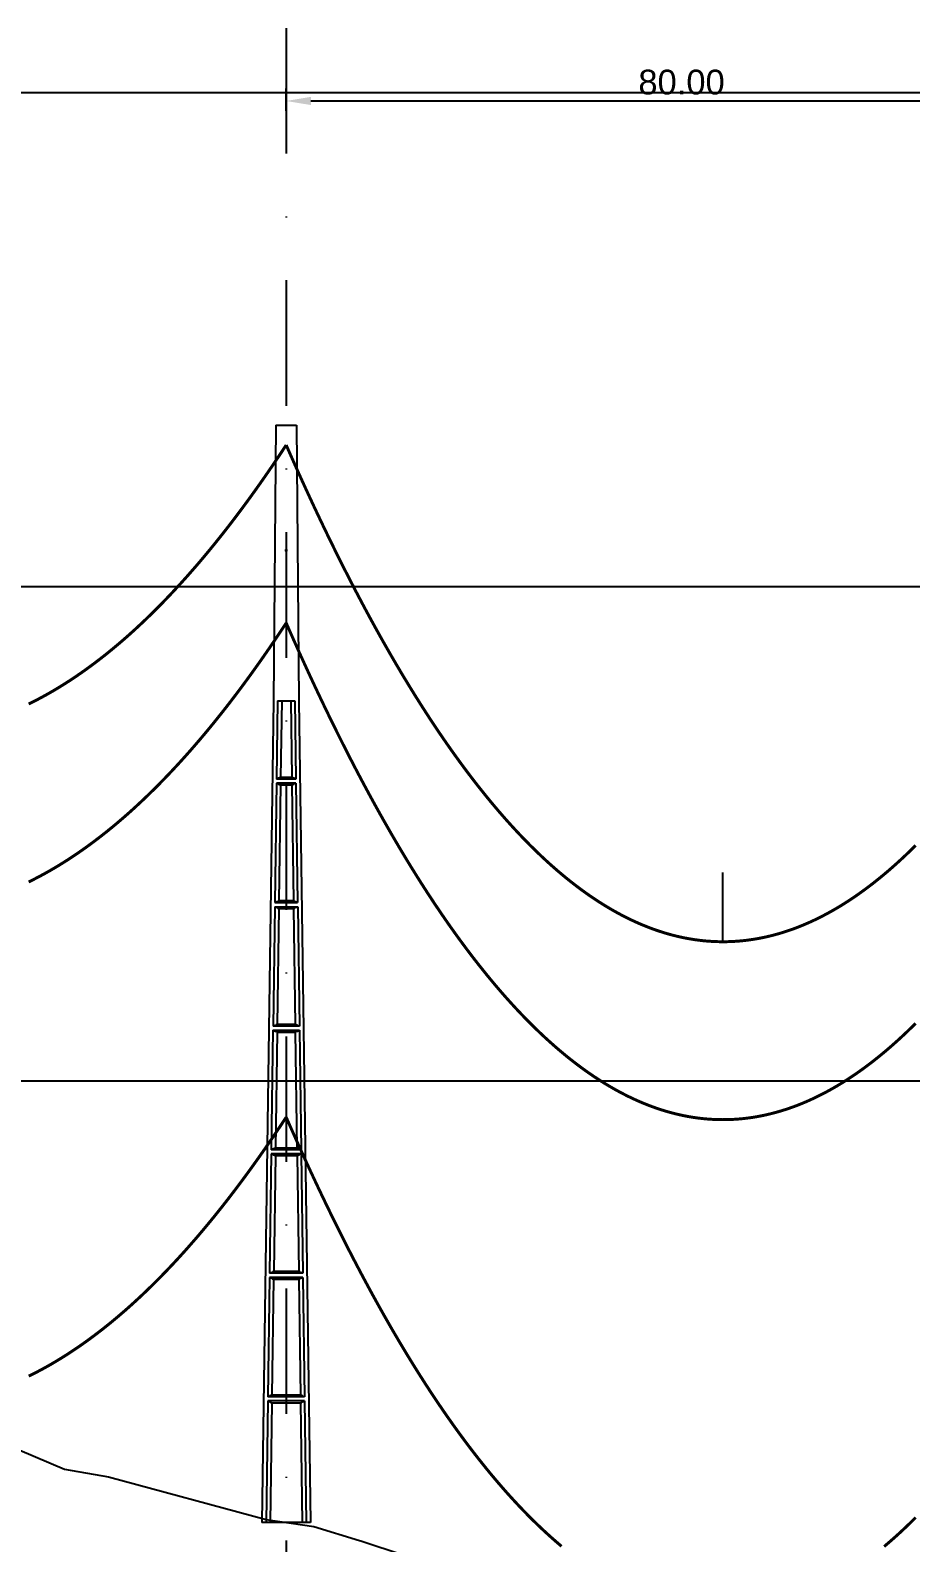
# Model space of a CAD drawing. Header units: metres. Extents: x -121 to 9872, y 3505 to 10721.
# Drawn here: x 2422 to 2511.1, y 6780.2 to 6933.3 of the extents above; entities that cross this region are included whole.
import ezdxf

# ---------------------------------------------------------------- set-up
doc = ezdxf.new("R2010")
doc.units = ezdxf.units.M
doc.header["$PDMODE"] = 2
doc.linetypes.add('DASHDOT', pattern=[25.4, 12.7, -6.35, 0, -6.35])
doc.linetypes.add('DASHED', pattern=[0.75, 0.5, -0.25])
for name, color, linetype in [('C-ROAD-PROF', 2, 'DASHED'), ('CON-EOL- CA ORCHID', 240, 'Continuous'), ('CON-EOL- FO', 101, 'Continuous'), ('CON-EOL- PROJEÇÃO', 22, 'Continuous'), ('cotas', 7, 'Continuous'), ('GRID', 253, 'Continuous'), ('POSTE DT', 7, 'Continuous')]:
    doc.layers.add(name, color=color, linetype=linetype)
doc.styles.get("Standard").update_dxf_attribs({"font": 'arial.ttf'})
doc.dimstyles.new('ISO-25', dxfattribs={"dimtxt": 2.5, "dimasz": 2.5, "dimexe": 1.25, "dimexo": 0.625, "dimtad": 1, "dimzin": 1, "dimtxsty": 'Standard', "dimcen": 2.5, "dimaunit": 1, "dimadec": 3, "dimazin": 3, "dimtfac": 1, "dimtmove": 0, "dimatfit": 3, "dimfxlon": 1, "dimarcsym": 0})

# ---------------------------------------------------------------- blocks, each defined once
blk = doc.blocks.new('*U11')
at = {"layer": 'POSTE DT', "extrusion": (0, 1, 0)}
for p, q in [((-3.31, 349.86), (-4.05, 262)), ((-3.31, 349.86), (3.31, 349.86)), ((3.31, 349.86), (4.06, 262)), ((-4.05, 262), (-7.72, 0)), ((-4.05, 262), (-4.05, 262)), ((-2.73, 262), (-3.08, 237.05)), ((-2.73, 262), (2.75, 262)), ((-1.42, 262), (-1.77, 237.57)), ((1.43, 262), (1.77, 237.57)), ((2.75, 262), (3.1, 237.05)), ((4.06, 262), (7.72, 0)), ((3.1, 237.05), (-3.08, 237.05)), ((-3.1, 235.74), (-3.63, 197.65)), ((3.11, 235.73), (-3.1, 235.74)), ((-1.8, 235.21), (-2.32, 198.19)), ((1.8, 235.21), (2.32, 198.19)), ((3.11, 235.73), (3.65, 197.65)), ((-3.65, 196.34), (-4.19, 158.25)), ((-2.35, 195.8), (-2.87, 158.8)), ((2.35, 195.8), (2.87, 158.8)), ((3.66, 196.34), (4.2, 158.25)), ((-4.21, 156.94), (-4.74, 118.85)), ((-2.9, 156.39), (-3.42, 119.41)), ((2.91, 156.39), (3.42, 119.41)), ((4.21, 156.94), (4.75, 118.85)), ((-4.76, 117.54), (-5.29, 79.45)), ((4.77, 117.54), (-4.76, 117.54)), ((4.75, 118.85), (-4.74, 118.85)), ((-3.46, 116.98), (-3.97, 80.02)), ((3.46, 116.98), (3.98, 80.02)), ((4.77, 117.54), (5.3, 79.45)), ((-5.31, 78.14), (-5.85, 40.06)), ((5.32, 78.14), (-5.31, 78.14)), ((5.3, 79.45), (-5.29, 79.45)), ((-4.01, 77.57), (-4.53, 40.63)), ((4.01, 77.57), (4.53, 40.63)), ((5.32, 78.14), (5.85, 40.06)), ((-5.86, 38.74), (-6.41, 0)), ((5.87, 38.74), (-5.86, 38.74)), ((5.85, 40.06), (-5.85, 40.06)), ((5.87, 38.74), (6.41, 0)), ((-4.56, 38.17), (-5.1, 0)), ((4.56, 38.17), (5.1, 0)), ((-6.41, 0), (-7.72, 0)), ((-5.1, 0), (-6.41, 0)), ((5.1, 0), (-5.1, 0)), ((6.41, 0), (5.1, 0)), ((7.72, 0), (6.41, 0))]:
    blk.add_line(p, q, dxfattribs=at)
at = {"layer": 'POSTE DT', "ltscale": 3}
for points in [[(-3.65, 196.34), (3.66, 196.34)], [(-3.63, 197.65), (3.65, 197.65)], [(-4.21, 156.94), (4.21, 156.94)], [(4.2, 158.25), (-4.19, 158.25)]]:
    blk.add_lwpolyline(points, dxfattribs=at)
at = {"layer": 'POSTE DT'}
for points, knots in [([(0.25, 309.94), (0.25, 309.93), (0.25, 309.93), (0.25, 309.92), (0.25, 309.91), (0.25, 309.9), (0.25, 309.89), (0.24, 309.85), (0.22, 309.82), (0.19, 309.77), (0.16, 309.74), (0.11, 309.71), (0.08, 309.7), (0.01, 309.68), (-0.02, 309.68), (-0.08, 309.7), (-0.11, 309.71), (-0.16, 309.74), (-0.18, 309.76), (-0.21, 309.8), (-0.22, 309.82), (-0.24, 309.85), (-0.24, 309.87), (-0.25, 309.89), (-0.25, 309.9), (-0.25, 309.92), (-0.25, 309.92), (-0.25, 309.93), (-0.25, 309.94), (-0.25, 309.95), (-0.25, 309.95), (-0.25, 309.96), (-0.25, 309.97), (-0.24, 310), (-0.23, 310.02), (-0.21, 310.07), (-0.2, 310.09), (-0.15, 310.14), (-0.13, 310.15), (-0.07, 310.18), (-0.03, 310.19), (0.03, 310.19), (0.06, 310.18), (0.12, 310.16), (0.14, 310.14), (0.18, 310.11), (0.2, 310.09), (0.21, 310.06), (0.22, 310.05), (0.23, 310.04), (0.24, 310.01), (0.24, 309.99), (0.25, 309.97), (0.25, 309.96), (0.25, 309.95), (0.25, 309.94), (0.25, 309.94), (0.25, 309.94), (0.25, 309.94)], [-54.728303, -54.728303, -54.728303, -54.728303, -54.309038, -54.309038, -53.647169, -53.647169, -52.532885, -52.532885, -48.86224, -48.86224, -45.282765, -45.282765, -41.52867, -41.52867, -37.867486, -37.867486, -34.454589, -34.454589, -31.301423, -31.301423, -28.48103, -28.48103, -26.961755, -26.961755, -25.7544, -25.7544, -25.136228, -25.136228, -24.64409, -24.64409, -24.094201, -24.094201, -23.191199, -23.191199, -20.494482, -20.494482, -17.342863, -17.342863, -13.645538, -13.645538, -9.835989, -9.835989, -6.296781, -6.296781, -3.005029, -3.005029, 0, 0, 0, 1.527594, 1.527594, 3.697216, 3.697216, 4.489727, 4.489727, 5.01438, 5.01438, 5.095313, 5.095313, 5.095313, 5.095313]), ([(-1.77, 237.57), (-1.99, 237.49), (-2.21, 237.4), (-2.64, 237.22), (-2.86, 237.14), (-3.08, 237.05)], [0, 0, 0, 0, 56.660495, 56.660495, 113.412826, 113.412826, 113.412826, 113.412826]), ([(1.77, 237.57), (1.18, 237.57), (0.59, 237.57), (-0.59, 237.57), (-1.18, 237.57), (-1.77, 237.57)], [0, 0, 0, 0, 67.306894, 67.306894, 134.614447, 134.614447, 134.614447, 134.614447]), ([(3.1, 237.05), (2.87, 237.14), (2.65, 237.23), (2.21, 237.4), (1.99, 237.49), (1.77, 237.57)], [0, 0, 0, 0, 56.738948, 56.738948, 113.38731, 113.38731, 113.38731, 113.38731]), ([(-3.1, 235.74), (-2.88, 235.65), (-2.67, 235.56), (-2.23, 235.39), (-2.02, 235.3), (-1.8, 235.21)], [0.055576, 0.055576, 0.055576, 0.055576, 56.767409, 56.767409, 113.50757, 113.50757, 113.50757, 113.50757]), ([(-1.8, 235.21), (-1.2, 235.21), (-0.6, 235.21), (0.6, 235.21), (1.2, 235.21), (1.8, 235.21)], [0, 0, 0, 0, 68.567797, 68.567797, 137.136247, 137.136247, 137.136247, 137.136247]), ([(1.8, 235.21), (2.02, 235.3), (2.24, 235.38), (2.68, 235.56), (2.89, 235.65), (3.11, 235.73)], [0, 0, 0, 0, 56.845349, 56.845349, 113.599799, 113.599799, 113.599799, 113.599799]), ([(-2.32, 198.19), (-2.54, 198.1), (-2.76, 198.01), (-3.2, 197.83), (-3.41, 197.74), (-3.63, 197.65)], [0, 0, 0, 0, 63.412073, 63.412073, 126.777421, 126.777421, 126.777421, 126.777421]), ([(2.32, 198.19), (1.55, 198.19), (0.77, 198.19), (-0.77, 198.19), (-1.55, 198.19), (-2.32, 198.19)], [0, 0, 0, 0, 88.31008, 88.31008, 176.620652, 176.620652, 176.620652, 176.620652]), ([(3.65, 197.65), (3.43, 197.74), (3.2, 197.83), (2.76, 198.01), (2.54, 198.1), (2.32, 198.19)], [0, 0, 0, 0, 63.488119, 63.488119, 126.880939, 126.880939, 126.880939, 126.880939]), ([(-3.65, 196.34), (-3.43, 196.25), (-3.22, 196.16), (-2.78, 195.98), (-2.57, 195.89), (-2.35, 195.8)], [0.054307, 0.054307, 0.054307, 0.054307, 63.527131, 63.527131, 127.063246, 127.063246, 127.063246, 127.063246]), ([(-2.35, 195.8), (-1.57, 195.8), (-0.78, 195.8), (0.79, 195.8), (1.57, 195.8), (2.35, 195.8)], [0, 0, 0, 0, 89.585713, 89.585713, 179.17191, 179.17191, 179.17191, 179.17191]), ([(2.35, 195.8), (2.57, 195.89), (2.79, 195.98), (3.23, 196.16), (3.45, 196.25), (3.66, 196.34)], [0, 0, 0, 0, 63.60246, 63.60246, 127.109696, 127.109696, 127.109696, 127.109696]), ([(-4.21, 156.94), (-3.99, 156.85), (-3.77, 156.75), (-3.34, 156.57), (-3.12, 156.48), (-2.9, 156.39)], [0.053423, 0.053423, 0.053423, 0.053423, 70.429742, 70.429742, 140.90167, 140.90167, 140.90167, 140.90167]), ([(-2.87, 158.8), (-3.09, 158.71), (-3.31, 158.62), (-3.75, 158.43), (-3.97, 158.34), (-4.19, 158.25)], [0, 0, 0, 0, 70.301707, 70.301707, 140.590947, 140.590947, 140.590947, 140.590947]), ([(-2.9, 156.39), (-1.94, 156.39), (-0.97, 156.39), (0.97, 156.39), (1.94, 156.39), (2.91, 156.39)], [0, 0, 0, 0, 110.60219, 110.60219, 221.20473, 221.20473, 221.20473, 221.20473]), ([(2.87, 158.8), (1.92, 158.8), (0.96, 158.8), (-0.96, 158.8), (-1.91, 158.8), (-2.87, 158.8)], [0, 0, 0, 0, 109.314454, 109.314454, 218.629264, 218.629264, 218.629264, 218.629264]), ([(4.2, 158.25), (3.98, 158.34), (3.76, 158.44), (3.31, 158.62), (3.09, 158.71), (2.87, 158.8)], [0, 0, 0, 0, 70.379198, 70.379198, 140.659718, 140.659718, 140.659718, 140.659718]), ([(2.91, 156.39), (3.12, 156.48), (3.34, 156.57), (3.78, 156.75), (4, 156.85), (4.21, 156.94)], [0, 0, 0, 0, 70.506649, 70.506649, 140.914701, 140.914701, 140.914701, 140.914701]), ([(-4.76, 117.54), (-4.54, 117.45), (-4.32, 117.35), (-3.89, 117.17), (-3.67, 117.07), (-3.46, 116.98)], [0.052784, 0.052784, 0.052784, 0.052784, 77.438432, 77.438432, 154.950301, 154.950301, 154.950301, 154.950301]), ([(-3.42, 119.41), (-3.64, 119.32), (-3.86, 119.23), (-4.3, 119.04), (-4.52, 118.95), (-4.74, 118.85)], [0, 0, 0, 0, 77.299547, 77.299547, 154.618634, 154.618634, 154.618634, 154.618634]), ([(-3.46, 116.98), (-2.3, 116.98), (-1.15, 116.98), (1.15, 116.98), (2.31, 116.98), (3.46, 116.98)], [0, 0, 0, 0, 131.617604, 131.617604, 263.235447, 263.235447, 263.235447, 263.235447]), ([(3.42, 119.41), (2.28, 119.41), (1.14, 119.41), (-1.14, 119.41), (-2.28, 119.41), (-3.42, 119.41)], [0, 0, 0, 0, 130.319901, 130.319901, 260.640046, 260.640046, 260.640046, 260.640046]), ([(4.75, 118.85), (4.53, 118.95), (4.31, 119.04), (3.87, 119.23), (3.64, 119.32), (3.42, 119.41)], [0, 0, 0, 0, 77.381597, 77.381597, 154.66183, 154.66183, 154.66183, 154.66183]), ([(3.46, 116.98), (3.68, 117.07), (3.89, 117.17), (4.33, 117.35), (4.55, 117.45), (4.77, 117.54)], [0, 0, 0, 0, 77.520013, 77.520013, 154.938747, 154.938747, 154.938747, 154.938747]), ([(-5.31, 78.14), (-5.09, 78.05), (-4.88, 77.95), (-4.44, 77.76), (-4.23, 77.67), (-4.01, 77.57)], [0.052308, 0.052308, 0.052308, 0.052308, 84.527725, 84.527725, 169.158824, 169.158824, 169.158824, 169.158824]), ([(-3.97, 80.02), (-4.19, 79.93), (-4.41, 79.83), (-4.85, 79.64), (-5.07, 79.55), (-5.29, 79.45)], [0, 0, 0, 0, 84.379671, 84.379671, 168.809376, 168.809376, 168.809376, 168.809376]), ([(-4.01, 77.57), (-2.67, 77.57), (-1.34, 77.57), (1.34, 77.57), (2.67, 77.57), (4.01, 77.57)], [0, 0, 0, 0, 152.632212, 152.632212, 305.264569, 305.264569, 305.264569, 305.264569]), ([(3.98, 80.02), (2.65, 80.02), (1.33, 80.02), (-1.32, 80.02), (-2.65, 80.02), (-3.97, 80.02)], [0, 0, 0, 0, 151.326157, 151.326157, 302.652465, 302.652465, 302.652465, 302.652465]), ([(5.3, 79.45), (5.08, 79.55), (4.86, 79.64), (4.42, 79.83), (4.2, 79.93), (3.98, 80.02)], [0, 0, 0, 0, 84.46863, 84.46863, 168.833721, 168.833721, 168.833721, 168.833721]), ([(4.01, 77.57), (4.23, 77.67), (4.45, 77.76), (4.88, 77.95), (5.1, 78.05), (5.32, 78.14)], [0, 0, 0, 0, 84.616316, 84.616316, 169.129178, 169.129178, 169.129178, 169.129178]), ([(-5.86, 38.74), (-5.65, 38.65), (-5.43, 38.55), (-5, 38.36), (-4.78, 38.26), (-4.56, 38.17)], [0.026524, 0.026524, 0.026524, 0.026524, 91.679563, 91.679563, 183.466041, 183.466041, 183.466041, 183.466041]), ([(-4.53, 40.63), (-4.75, 40.53), (-4.97, 40.44), (-5.41, 40.25), (-5.63, 40.15), (-5.85, 40.06)], [0, 0, 0, 0, 91.523648, 91.523648, 183.126775, 183.126775, 183.126775, 183.126775]), ([(4.53, 40.63), (3.02, 40.63), (1.51, 40.63), (-1.51, 40.63), (-3.02, 40.63), (-4.53, 40.63)], [0, 0, 0, 0, 172.33304, 172.33304, 344.666151, 344.666151, 344.666151, 344.666151]), ([(5.85, 40.06), (5.63, 40.15), (5.41, 40.25), (4.97, 40.44), (4.75, 40.53), (4.53, 40.63)], [0, 0, 0, 0, 91.621326, 91.621326, 183.137324, 183.137324, 183.137324, 183.137324]), ([(4.56, 38.17), (4.78, 38.26), (5, 38.36), (5.43, 38.55), (5.65, 38.65), (5.87, 38.74)], [0, 0, 0, 0, 91.776928, 91.776928, 183.448614, 183.448614, 183.448614, 183.448614]), ([(-4.56, 38.17), (-3.04, 38.17), (-1.52, 38.17), (1.52, 38.17), (3.04, 38.17), (4.56, 38.17)], [0, 0, 0, 0, 173.646192, 173.646192, 347.292451, 347.292451, 347.292451, 347.292451])]:
    blk.add_open_spline(points, degree=3, knots=knots, dxfattribs=at)
blk = doc.blocks.new('*D344')
at = {"layer": 'cotas', "color": 0, "lineweight": -2, "transparency": 16777216}
for p, q in [((2359.17, 6951.41), (2359.17, 6953.66)), ((2447.93, 6951.41), (2447.93, 6953.66)), ((2361.67, 6952.41), (2445.43, 6952.41))]:
    blk.add_line(p, q, dxfattribs=at)
at = {"layer": 'cotas', "color": 0, "transparency": 16777216}
for points in [[(2361.67, 6952.83), (2361.67, 6951.99), (2359.17, 6952.41)], [(2445.43, 6952.83), (2445.43, 6951.99), (2447.93, 6952.41)]]:
    blk.add_solid(points, dxfattribs=at)
at = {"layer": 'Defpoints', "color": 0, "transparency": 16777216}
for p in [(2447.93, 6952.41), (2359.17, 6914.53), (2447.93, 6902.54)]:
    blk.add_point(p, dxfattribs=at)
at = {"layer": 'cotas', "color": 0, "transparency": 16777216, "insert": (2403.55, 6954.31), "char_height": 2.5, "attachment_point": 5}
blk.add_mtext('88.76', dxfattribs=at)
blk = doc.blocks.new('*D345')
at = {"layer": 'cotas', "color": 0, "lineweight": -2, "transparency": 16777216}
for p, q in [((2447.93, 6925.1), (2447.93, 6927.35)), ((2527.93, 6925.1), (2527.93, 6927.35)), ((2450.43, 6926.1), (2525.43, 6926.1))]:
    blk.add_line(p, q, dxfattribs=at)
at = {"layer": 'cotas', "color": 0, "transparency": 16777216}
for points in [[(2450.43, 6926.52), (2450.43, 6925.69), (2447.93, 6926.1)], [(2525.43, 6926.52), (2525.43, 6925.69), (2527.93, 6926.1)]]:
    blk.add_solid(points, dxfattribs=at)
at = {"layer": 'Defpoints', "color": 0, "transparency": 16777216}
for p in [(2527.93, 6926.1), (2447.93, 6902.54), (2527.93, 6875.99)]:
    blk.add_point(p, dxfattribs=at)
at = {"layer": 'cotas', "color": 0, "transparency": 16777216, "insert": (2487.93, 6928), "char_height": 2.5, "attachment_point": 5}
blk.add_mtext('80.00', dxfattribs=at)

msp = doc.modelspace()

# ---------------------------------------------------------------- linework, layer by layer
at = {"layer": 'C-ROAD-PROF', "color": 0, "linetype": 'Continuous', "lineweight": -3}
msp.add_lwpolyline([(2330.986, 6807.656), (2335.524, 6806.987), (2339.918, 6806.113), (2344.481, 6805.697), (2361.04, 6803.261), (2365.552, 6802.278), (2369.924, 6802.055), (2374.497, 6800.927), (2391.014, 6797.43), (2395.537, 6795.863), (2404.418, 6794.288), (2420.987, 6789.622), (2425.515, 6787.704), (2429.949, 6786.901), (2445.889, 6782.579), (2450.73, 6781.898), (2455.363, 6780.485), (2455.48, 6780.452), (2459.855, 6778.984)], dxfattribs=at)
at = {"layer": 'CON-EOL- CA ORCHID'}
msp.add_line((2492.121, 6841.046), (2492.121, 6848.046), dxfattribs=at)
at = {"layer": 'CON-EOL- CA ORCHID', "const_width": 0.3}
for points in [[(2421.877, 6865.097), (2422.318, 6865.316), (2422.76, 6865.543), (2423.201, 6865.778), (2423.643, 6866.02), (2424.085, 6866.27), (2424.526, 6866.528), (2424.968, 6866.794), (2425.409, 6867.067), (2425.851, 6867.348), (2426.293, 6867.637), (2426.734, 6867.934), (2427.176, 6868.238), (2427.617, 6868.55), (2428.059, 6868.87), (2428.5, 6869.198), (2428.942, 6869.533), (2429.384, 6869.876), (2429.825, 6870.227), (2430.267, 6870.585), (2430.708, 6870.952), (2431.15, 6871.326), (2431.592, 6871.707), (2432.033, 6872.097), (2432.475, 6872.494), (2432.916, 6872.899), (2433.358, 6873.312), (2433.8, 6873.732), (2434.241, 6874.161), (2434.683, 6874.597), (2435.124, 6875.041), (2435.566, 6875.492), (2436.007, 6875.952), (2436.449, 6876.419), (2436.891, 6876.893), (2437.332, 6877.376), (2437.774, 6877.866), (2438.215, 6878.365), (2438.657, 6878.871), (2439.099, 6879.384), (2439.54, 6879.906), (2439.982, 6880.435), (2440.423, 6880.972), (2440.865, 6881.517), (2441.307, 6882.069), (2441.748, 6882.63), (2442.19, 6883.198), (2442.631, 6883.774), (2443.073, 6884.358), (2443.514, 6884.949), (2443.956, 6885.548), (2444.398, 6886.156), (2444.839, 6886.77), (2445.281, 6887.393), (2445.722, 6888.024), (2446.164, 6888.662), (2446.606, 6889.308), (2447.047, 6889.962), (2447.489, 6890.624), (2447.93, 6891.293)], [(2447.93, 6891.293), (2448.328, 6890.388), (2448.726, 6889.492), (2449.124, 6888.604), (2449.522, 6887.724), (2449.92, 6886.852), (2450.318, 6885.989), (2450.716, 6885.134), (2451.114, 6884.287), (2451.512, 6883.449), (2451.91, 6882.619), (2452.308, 6881.797), (2452.706, 6880.984), (2453.104, 6880.179), (2453.502, 6879.382), (2453.9, 6878.593), (2454.298, 6877.813), (2454.696, 6877.041), (2455.095, 6876.277), (2455.493, 6875.521), (2455.891, 6874.774), (2456.289, 6874.035), (2456.687, 6873.304), (2457.085, 6872.582), (2457.483, 6871.867), (2457.881, 6871.161), (2458.279, 6870.464), (2458.677, 6869.774), (2459.075, 6869.093), (2459.473, 6868.42), (2459.871, 6867.755), (2460.269, 6867.098), (2460.667, 6866.45), (2461.065, 6865.81), (2461.463, 6865.178), (2461.861, 6864.554), (2462.259, 6863.938), (2462.657, 6863.331), (2463.055, 6862.732), (2463.453, 6862.141), (2463.851, 6861.558), (2464.249, 6860.984), (2464.647, 6860.418), (2465.045, 6859.86), (2465.443, 6859.31), (2465.841, 6858.768), (2466.239, 6858.234), (2466.637, 6857.709), (2467.035, 6857.192), (2467.433, 6856.683), (2467.831, 6856.182), (2468.229, 6855.69), (2468.627, 6855.205), (2469.025, 6854.729), (2469.423, 6854.261), (2469.821, 6853.801), (2470.219, 6853.349), (2470.617, 6852.906), (2471.015, 6852.471), (2471.413, 6852.043), (2471.811, 6851.624), (2472.209, 6851.213), (2472.607, 6850.811), (2473.005, 6850.416), (2473.403, 6850.03), (2473.801, 6849.651), (2474.199, 6849.281), (2474.597, 6848.919), (2474.995, 6848.566), (2475.393, 6848.22), (2475.791, 6847.882), (2476.189, 6847.553), (2476.587, 6847.232), (2476.985, 6846.919), (2477.383, 6846.614), (2477.781, 6846.317), (2478.179, 6846.028), (2478.577, 6845.748), (2478.975, 6845.476), (2479.373, 6845.211), (2479.771, 6844.955), (2480.169, 6844.707), (2480.567, 6844.467), (2480.965, 6844.236), (2481.363, 6844.012), (2481.761, 6843.797), (2482.159, 6843.589), (2482.557, 6843.39), (2482.955, 6843.199), (2483.353, 6843.016), (2483.751, 6842.841), (2484.149, 6842.675), (2484.547, 6842.516), (2484.945, 6842.366), (2485.343, 6842.223), (2485.741, 6842.089), (2486.139, 6841.963), (2486.537, 6841.845), (2486.935, 6841.735), (2487.333, 6841.634), (2487.731, 6841.54), (2488.129, 6841.455), (2488.527, 6841.377), (2488.925, 6841.308), (2489.323, 6841.247), (2489.721, 6841.194), (2490.119, 6841.149), (2490.517, 6841.112), (2490.915, 6841.084), (2491.313, 6841.063), (2491.711, 6841.051), (2492.109, 6841.046), (2492.507, 6841.05), (2492.905, 6841.062), (2493.303, 6841.082), (2493.701, 6841.11), (2494.099, 6841.147), (2494.497, 6841.191), (2494.896, 6841.244), (2495.294, 6841.304), (2495.692, 6841.373), (2496.09, 6841.45), (2496.488, 6841.535), (2496.886, 6841.628), (2497.284, 6841.729), (2497.682, 6841.839), (2498.08, 6841.956), (2498.478, 6842.082), (2498.876, 6842.215), (2499.274, 6842.357), (2499.672, 6842.507), (2500.07, 6842.665), (2500.468, 6842.832), (2500.866, 6843.006), (2501.264, 6843.188), (2501.662, 6843.379), (2502.06, 6843.578), (2502.458, 6843.785), (2502.856, 6844), (2503.254, 6844.223), (2503.652, 6844.454), (2504.05, 6844.693), (2504.448, 6844.941), (2504.846, 6845.197), (2505.244, 6845.46), (2505.642, 6845.732), (2506.04, 6846.012), (2506.438, 6846.3), (2506.836, 6846.597), (2507.234, 6846.901), (2507.632, 6847.214), (2508.03, 6847.535), (2508.428, 6847.863), (2508.826, 6848.201), (2509.224, 6848.546), (2509.622, 6848.899), (2510.02, 6849.261), (2510.418, 6849.63), (2510.816, 6850.008), (2511.214, 6850.394), (2511.612, 6850.788)]]:
    msp.add_lwpolyline(points, dxfattribs=at)
at = {"layer": 'CON-EOL- FO', "lineweight": 30, "const_width": 0.3}
for points in [[(2421.877, 6847.097), (2422.318, 6847.316), (2422.76, 6847.543), (2423.201, 6847.778), (2423.643, 6848.02), (2424.085, 6848.271), (2424.526, 6848.529), (2424.968, 6848.794), (2425.409, 6849.068), (2425.851, 6849.349), (2426.293, 6849.637), (2426.734, 6849.934), (2427.176, 6850.238), (2427.617, 6850.55), (2428.059, 6850.87), (2428.5, 6851.198), (2428.942, 6851.533), (2429.384, 6851.876), (2429.825, 6852.227), (2430.267, 6852.585), (2430.708, 6852.952), (2431.15, 6853.326), (2431.592, 6853.708), (2432.033, 6854.097), (2432.475, 6854.494), (2432.916, 6854.899), (2433.358, 6855.312), (2433.8, 6855.733), (2434.241, 6856.161), (2434.683, 6856.597), (2435.124, 6857.041), (2435.566, 6857.492), (2436.007, 6857.952), (2436.449, 6858.419), (2436.891, 6858.894), (2437.332, 6859.376), (2437.774, 6859.867), (2438.215, 6860.365), (2438.657, 6860.871), (2439.099, 6861.385), (2439.54, 6861.906), (2439.982, 6862.435), (2440.423, 6862.972), (2440.865, 6863.517), (2441.307, 6864.07), (2441.748, 6864.63), (2442.19, 6865.198), (2442.631, 6865.774), (2443.073, 6866.358), (2443.514, 6866.949), (2443.956, 6867.549), (2444.398, 6868.156), (2444.839, 6868.771), (2445.281, 6869.393), (2445.722, 6870.024), (2446.164, 6870.662), (2446.606, 6871.308), (2447.047, 6871.962), (2447.489, 6872.624), (2447.93, 6873.293)], [(2421.877, 6847.097), (2422.318, 6847.316), (2422.76, 6847.543), (2423.201, 6847.778), (2423.643, 6848.02), (2424.085, 6848.271), (2424.526, 6848.528), (2424.968, 6848.794), (2425.409, 6849.068), (2425.851, 6849.349), (2426.293, 6849.637), (2426.734, 6849.934), (2427.176, 6850.238), (2427.617, 6850.55), (2428.059, 6850.87), (2428.5, 6851.198), (2428.942, 6851.533), (2429.384, 6851.876), (2429.825, 6852.227), (2430.267, 6852.585), (2430.708, 6852.952), (2431.15, 6853.326), (2431.592, 6853.708), (2432.033, 6854.097), (2432.475, 6854.494), (2432.916, 6854.899), (2433.358, 6855.312), (2433.8, 6855.733), (2434.241, 6856.161), (2434.683, 6856.597), (2435.124, 6857.041), (2435.566, 6857.492), (2436.007, 6857.952), (2436.449, 6858.419), (2436.891, 6858.894), (2437.332, 6859.376), (2437.774, 6859.867), (2438.215, 6860.365), (2438.657, 6860.871), (2439.099, 6861.384), (2439.54, 6861.906), (2439.982, 6862.435), (2440.423, 6862.972), (2440.865, 6863.517), (2441.307, 6864.07), (2441.748, 6864.63), (2442.19, 6865.198), (2442.631, 6865.774), (2443.073, 6866.358), (2443.514, 6866.949), (2443.956, 6867.549), (2444.398, 6868.156), (2444.839, 6868.771), (2445.281, 6869.393), (2445.722, 6870.024), (2446.164, 6870.662), (2446.606, 6871.308), (2447.047, 6871.962), (2447.489, 6872.624), (2447.93, 6873.293)], [(2447.93, 6873.293), (2448.328, 6872.389), (2448.726, 6871.492), (2449.124, 6870.604), (2449.522, 6869.724), (2449.92, 6868.852), (2450.318, 6867.989), (2450.716, 6867.134), (2451.114, 6866.288), (2451.512, 6865.449), (2451.91, 6864.619), (2452.308, 6863.798), (2452.706, 6862.984), (2453.104, 6862.179), (2453.502, 6861.382), (2453.9, 6860.593), (2454.298, 6859.813), (2454.696, 6859.041), (2455.095, 6858.277), (2455.493, 6857.522), (2455.891, 6856.774), (2456.289, 6856.035), (2456.687, 6855.304), (2457.085, 6854.582), (2457.483, 6853.868), (2457.881, 6853.162), (2458.279, 6852.464), (2458.677, 6851.774), (2459.075, 6851.093), (2459.473, 6850.42), (2459.871, 6849.755), (2460.269, 6849.098), (2460.667, 6848.45), (2461.065, 6847.81), (2461.463, 6847.178), (2461.861, 6846.554), (2462.259, 6845.939), (2462.657, 6845.331), (2463.055, 6844.732), (2463.453, 6844.141), (2463.851, 6843.559), (2464.249, 6842.984), (2464.647, 6842.418), (2465.045, 6841.86), (2465.443, 6841.31), (2465.841, 6840.768), (2466.239, 6840.235), (2466.637, 6839.709), (2467.035, 6839.192), (2467.433, 6838.683), (2467.831, 6838.183), (2468.229, 6837.69), (2468.627, 6837.206), (2469.025, 6836.729), (2469.423, 6836.261), (2469.821, 6835.801), (2470.219, 6835.35), (2470.617, 6834.906), (2471.015, 6834.471), (2471.413, 6834.044), (2471.811, 6833.625), (2472.209, 6833.214), (2472.607, 6832.811), (2473.005, 6832.416), (2473.403, 6832.03), (2473.801, 6831.652), (2474.199, 6831.282), (2474.597, 6830.92), (2474.995, 6830.566), (2475.393, 6830.22), (2475.791, 6829.883), (2476.189, 6829.553), (2476.587, 6829.232), (2476.985, 6828.919), (2477.383, 6828.614), (2477.781, 6828.317), (2478.179, 6828.029), (2478.577, 6827.748), (2478.975, 6827.476), (2479.373, 6827.212), (2479.771, 6826.955), (2480.169, 6826.707), (2480.567, 6826.468), (2480.965, 6826.236), (2481.363, 6826.012), (2481.761, 6825.797), (2482.159, 6825.59), (2482.557, 6825.39), (2482.955, 6825.199), (2483.353, 6825.016), (2483.751, 6824.842), (2484.149, 6824.675), (2484.547, 6824.516), (2484.945, 6824.366), (2485.343, 6824.224), (2485.741, 6824.089), (2486.139, 6823.963), (2486.537, 6823.845), (2486.935, 6823.736), (2487.333, 6823.634), (2487.731, 6823.54), (2488.129, 6823.455), (2488.527, 6823.377), (2488.925, 6823.308), (2489.323, 6823.247), (2489.721, 6823.194), (2490.119, 6823.149), (2490.517, 6823.112), (2490.915, 6823.084), (2491.313, 6823.063), (2491.711, 6823.051), (2492.109, 6823.047), (2492.507, 6823.05), (2492.905, 6823.062), (2493.303, 6823.082), (2493.701, 6823.111), (2494.099, 6823.147), (2494.497, 6823.191), (2494.896, 6823.244), (2495.294, 6823.304), (2495.692, 6823.373), (2496.09, 6823.45), (2496.488, 6823.535), (2496.886, 6823.628), (2497.284, 6823.73), (2497.682, 6823.839), (2498.08, 6823.956), (2498.478, 6824.082), (2498.876, 6824.216), (2499.274, 6824.358), (2499.672, 6824.508), (2500.07, 6824.666), (2500.468, 6824.832), (2500.866, 6825.006), (2501.264, 6825.189), (2501.662, 6825.379), (2502.06, 6825.578), (2502.458, 6825.785), (2502.856, 6826), (2503.254, 6826.223), (2503.652, 6826.454), (2504.05, 6826.694), (2504.448, 6826.941), (2504.846, 6827.197), (2505.244, 6827.46), (2505.642, 6827.732), (2506.04, 6828.012), (2506.438, 6828.301), (2506.836, 6828.597), (2507.234, 6828.901), (2507.632, 6829.214), (2508.03, 6829.535), (2508.428, 6829.864), (2508.826, 6830.201), (2509.224, 6830.546), (2509.622, 6830.899), (2510.02, 6831.261), (2510.418, 6831.63), (2510.816, 6832.008), (2511.214, 6832.394), (2511.612, 6832.788)], [(2447.93, 6873.293), (2448.328, 6872.389), (2448.726, 6871.492), (2449.124, 6870.604), (2449.522, 6869.724), (2449.92, 6868.852), (2450.318, 6867.989), (2450.716, 6867.134), (2451.114, 6866.288), (2451.512, 6865.449), (2451.91, 6864.619), (2452.308, 6863.797), (2452.706, 6862.984), (2453.104, 6862.179), (2453.502, 6861.382), (2453.9, 6860.593), (2454.298, 6859.813), (2454.696, 6859.041), (2455.095, 6858.277), (2455.493, 6857.522), (2455.891, 6856.774), (2456.289, 6856.035), (2456.687, 6855.304), (2457.085, 6854.582), (2457.483, 6853.868), (2457.881, 6853.162), (2458.279, 6852.464), (2458.677, 6851.774), (2459.075, 6851.093), (2459.473, 6850.42), (2459.871, 6849.755), (2460.269, 6849.098), (2460.667, 6848.45), (2461.065, 6847.81), (2461.463, 6847.178), (2461.861, 6846.554), (2462.259, 6845.939), (2462.657, 6845.331), (2463.055, 6844.732), (2463.453, 6844.141), (2463.851, 6843.559), (2464.249, 6842.984), (2464.647, 6842.418), (2465.045, 6841.86), (2465.443, 6841.31), (2465.841, 6840.768), (2466.239, 6840.235), (2466.637, 6839.709), (2467.035, 6839.192), (2467.433, 6838.683), (2467.831, 6838.183), (2468.229, 6837.69), (2468.627, 6837.206), (2469.025, 6836.729), (2469.423, 6836.261), (2469.821, 6835.801), (2470.219, 6835.35), (2470.617, 6834.906), (2471.015, 6834.471), (2471.413, 6834.044), (2471.811, 6833.624), (2472.209, 6833.214), (2472.607, 6832.811), (2473.005, 6832.416), (2473.403, 6832.03), (2473.801, 6831.652), (2474.199, 6831.282), (2474.597, 6830.92), (2474.995, 6830.566), (2475.393, 6830.22), (2475.791, 6829.883), (2476.189, 6829.553), (2476.587, 6829.232), (2476.985, 6828.919), (2477.383, 6828.614), (2477.781, 6828.317), (2478.179, 6828.029), (2478.577, 6827.748), (2478.975, 6827.476), (2479.373, 6827.212), (2479.771, 6826.955), (2480.169, 6826.707), (2480.567, 6826.468), (2480.965, 6826.236), (2481.363, 6826.012), (2481.761, 6825.797), (2482.159, 6825.59), (2482.557, 6825.39), (2482.955, 6825.199), (2483.353, 6825.016), (2483.751, 6824.842), (2484.149, 6824.675), (2484.547, 6824.516), (2484.945, 6824.366), (2485.343, 6824.224), (2485.741, 6824.089), (2486.139, 6823.963), (2486.537, 6823.845), (2486.935, 6823.735), (2487.333, 6823.634), (2487.731, 6823.54), (2488.129, 6823.455), (2488.527, 6823.377), (2488.925, 6823.308), (2489.323, 6823.247), (2489.721, 6823.194), (2490.119, 6823.149), (2490.517, 6823.112), (2490.915, 6823.084), (2491.313, 6823.063), (2491.711, 6823.051), (2492.109, 6823.047), (2492.507, 6823.05), (2492.905, 6823.062), (2493.303, 6823.082), (2493.701, 6823.111), (2494.099, 6823.147), (2494.497, 6823.191), (2494.896, 6823.244), (2495.294, 6823.304), (2495.692, 6823.373), (2496.09, 6823.45), (2496.488, 6823.535), (2496.886, 6823.628), (2497.284, 6823.729), (2497.682, 6823.839), (2498.08, 6823.956), (2498.478, 6824.082), (2498.876, 6824.216), (2499.274, 6824.358), (2499.672, 6824.508), (2500.07, 6824.666), (2500.468, 6824.832), (2500.866, 6825.006), (2501.264, 6825.189), (2501.662, 6825.379), (2502.06, 6825.578), (2502.458, 6825.785), (2502.856, 6826), (2503.254, 6826.223), (2503.652, 6826.454), (2504.05, 6826.694), (2504.448, 6826.941), (2504.846, 6827.197), (2505.244, 6827.46), (2505.642, 6827.732), (2506.04, 6828.012), (2506.438, 6828.301), (2506.836, 6828.597), (2507.234, 6828.901), (2507.632, 6829.214), (2508.03, 6829.535), (2508.428, 6829.864), (2508.826, 6830.201), (2509.224, 6830.546), (2509.622, 6830.899), (2510.02, 6831.261), (2510.418, 6831.63), (2510.816, 6832.008), (2511.214, 6832.394), (2511.612, 6832.788)], [(2447.93, 6873.293), (2448.328, 6872.389), (2448.726, 6871.492), (2449.124, 6870.604), (2449.522, 6869.724), (2449.92, 6868.852), (2450.318, 6867.989), (2450.716, 6867.134), (2451.114, 6866.288), (2451.512, 6865.449), (2451.91, 6864.619), (2452.308, 6863.797), (2452.706, 6862.984), (2453.104, 6862.179), (2453.502, 6861.382), (2453.9, 6860.593), (2454.298, 6859.813), (2454.696, 6859.041), (2455.095, 6858.277), (2455.493, 6857.522), (2455.891, 6856.774), (2456.289, 6856.035), (2456.687, 6855.304), (2457.085, 6854.582), (2457.483, 6853.868), (2457.881, 6853.162), (2458.279, 6852.464), (2458.677, 6851.774), (2459.075, 6851.093), (2459.473, 6850.42), (2459.871, 6849.755), (2460.269, 6849.098), (2460.667, 6848.45), (2461.065, 6847.81), (2461.463, 6847.178), (2461.861, 6846.554), (2462.259, 6845.939), (2462.657, 6845.331), (2463.055, 6844.732), (2463.453, 6844.141), (2463.851, 6843.559), (2464.249, 6842.984), (2464.647, 6842.418), (2465.045, 6841.86), (2465.443, 6841.31), (2465.841, 6840.768), (2466.239, 6840.235), (2466.637, 6839.709), (2467.035, 6839.192), (2467.433, 6838.683), (2467.831, 6838.183), (2468.229, 6837.69), (2468.627, 6837.206), (2469.025, 6836.729), (2469.423, 6836.261), (2469.821, 6835.801), (2470.219, 6835.35), (2470.617, 6834.906), (2471.015, 6834.471), (2471.413, 6834.044), (2471.811, 6833.624), (2472.209, 6833.214), (2472.607, 6832.811), (2473.005, 6832.416), (2473.403, 6832.03), (2473.801, 6831.652), (2474.199, 6831.282), (2474.597, 6830.92), (2474.995, 6830.566), (2475.393, 6830.22), (2475.791, 6829.883), (2476.189, 6829.553), (2476.587, 6829.232), (2476.985, 6828.919), (2477.383, 6828.614), (2477.781, 6828.317), (2478.179, 6828.029), (2478.577, 6827.748), (2478.975, 6827.476), (2479.373, 6827.212), (2479.771, 6826.955), (2480.169, 6826.707), (2480.567, 6826.468), (2480.965, 6826.236), (2481.363, 6826.012), (2481.761, 6825.797), (2482.159, 6825.59), (2482.557, 6825.39), (2482.955, 6825.199), (2483.353, 6825.016), (2483.751, 6824.842), (2484.149, 6824.675), (2484.547, 6824.516), (2484.945, 6824.366), (2485.343, 6824.224), (2485.741, 6824.089), (2486.139, 6823.963), (2486.537, 6823.845), (2486.935, 6823.735), (2487.333, 6823.634), (2487.731, 6823.54), (2488.129, 6823.455), (2488.527, 6823.377), (2488.925, 6823.308), (2489.323, 6823.247), (2489.721, 6823.194), (2490.119, 6823.149), (2490.517, 6823.112), (2490.915, 6823.084), (2491.313, 6823.063), (2491.711, 6823.051), (2492.109, 6823.047), (2492.507, 6823.05), (2492.905, 6823.062), (2493.303, 6823.082), (2493.701, 6823.111), (2494.099, 6823.147), (2494.497, 6823.191), (2494.896, 6823.244), (2495.294, 6823.304), (2495.692, 6823.373), (2496.09, 6823.45), (2496.488, 6823.535), (2496.886, 6823.628), (2497.284, 6823.729), (2497.682, 6823.839), (2498.08, 6823.956), (2498.478, 6824.082), (2498.876, 6824.216), (2499.274, 6824.358), (2499.672, 6824.508), (2500.07, 6824.666), (2500.468, 6824.832), (2500.866, 6825.006), (2501.264, 6825.189), (2501.662, 6825.379), (2502.06, 6825.578), (2502.458, 6825.785), (2502.856, 6826), (2503.254, 6826.223), (2503.652, 6826.454), (2504.05, 6826.694), (2504.448, 6826.941), (2504.846, 6827.197), (2505.244, 6827.46), (2505.642, 6827.732), (2506.04, 6828.012), (2506.438, 6828.301), (2506.836, 6828.597), (2507.234, 6828.901), (2507.632, 6829.214), (2508.03, 6829.535), (2508.428, 6829.864), (2508.826, 6830.201), (2509.224, 6830.546), (2509.622, 6830.899), (2510.02, 6831.261), (2510.418, 6831.63), (2510.816, 6832.008), (2511.214, 6832.394), (2511.612, 6832.788)]]:
    msp.add_lwpolyline(points, dxfattribs=at)
at = {"layer": 'CON-EOL- PROJEÇÃO', "lineweight": 30, "const_width": 0.3}
for points in [[(2421.877, 6797.097), (2422.318, 6797.316), (2422.76, 6797.543), (2423.201, 6797.778), (2423.643, 6798.02), (2424.085, 6798.27), (2424.526, 6798.528), (2424.968, 6798.794), (2425.409, 6799.067), (2425.851, 6799.348), (2426.293, 6799.637), (2426.734, 6799.934), (2427.176, 6800.238), (2427.617, 6800.55), (2428.059, 6800.87), (2428.5, 6801.198), (2428.942, 6801.533), (2429.384, 6801.876), (2429.825, 6802.227), (2430.267, 6802.585), (2430.708, 6802.952), (2431.15, 6803.326), (2431.592, 6803.707), (2432.033, 6804.097), (2432.475, 6804.494), (2432.916, 6804.899), (2433.358, 6805.312), (2433.8, 6805.732), (2434.241, 6806.161), (2434.683, 6806.597), (2435.124, 6807.041), (2435.566, 6807.492), (2436.007, 6807.952), (2436.449, 6808.419), (2436.891, 6808.893), (2437.332, 6809.376), (2437.774, 6809.866), (2438.215, 6810.365), (2438.657, 6810.871), (2439.099, 6811.384), (2439.54, 6811.906), (2439.982, 6812.435), (2440.423, 6812.972), (2440.865, 6813.517), (2441.307, 6814.069), (2441.748, 6814.63), (2442.19, 6815.198), (2442.631, 6815.774), (2443.073, 6816.358), (2443.514, 6816.949), (2443.956, 6817.548), (2444.398, 6818.156), (2444.839, 6818.77), (2445.281, 6819.393), (2445.722, 6820.024), (2446.164, 6820.662), (2446.606, 6821.308), (2447.047, 6821.962), (2447.489, 6822.624), (2447.93, 6823.293)], [(2447.93, 6823.293), (2448.328, 6822.388), (2448.726, 6821.492), (2449.124, 6820.604), (2449.522, 6819.724), (2449.92, 6818.852), (2450.318, 6817.989), (2450.716, 6817.134), (2451.114, 6816.287), (2451.512, 6815.449), (2451.91, 6814.619), (2452.308, 6813.797), (2452.706, 6812.984), (2453.104, 6812.179), (2453.502, 6811.382), (2453.9, 6810.593), (2454.298, 6809.813), (2454.696, 6809.041), (2455.095, 6808.277), (2455.493, 6807.521), (2455.891, 6806.774), (2456.289, 6806.035), (2456.687, 6805.304), (2457.085, 6804.582), (2457.483, 6803.867), (2457.881, 6803.161), (2458.279, 6802.464), (2458.677, 6801.774), (2459.075, 6801.093), (2459.473, 6800.42), (2459.871, 6799.755), (2460.269, 6799.098), (2460.667, 6798.45), (2461.065, 6797.81), (2461.463, 6797.178), (2461.861, 6796.554), (2462.259, 6795.938), (2462.657, 6795.331), (2463.055, 6794.732), (2463.453, 6794.141), (2463.851, 6793.558), (2464.249, 6792.984), (2464.647, 6792.418), (2465.045, 6791.86), (2465.443, 6791.31), (2465.841, 6790.768), (2466.239, 6790.234), (2466.637, 6789.709), (2467.035, 6789.192), (2467.433, 6788.683), (2467.831, 6788.182), (2468.229, 6787.69), (2468.627, 6787.205), (2469.025, 6786.729), (2469.423, 6786.261), (2469.821, 6785.801), (2470.219, 6785.349), (2470.617, 6784.906), (2471.015, 6784.471), (2471.413, 6784.043), (2471.811, 6783.624), (2472.209, 6783.213), (2472.607, 6782.811), (2473.005, 6782.416), (2473.403, 6782.03), (2473.801, 6781.651), (2474.199, 6781.281), (2474.597, 6780.919), (2474.995, 6780.566), (2475.393, 6780.22), (2475.791, 6779.882)], [(2508.428, 6779.863), (2508.826, 6780.201), (2509.224, 6780.546), (2509.622, 6780.899), (2510.02, 6781.261), (2510.418, 6781.63), (2510.816, 6782.008), (2511.214, 6782.394), (2511.612, 6782.788)]]:
    msp.add_lwpolyline(points, dxfattribs=at)
at = {"layer": 'GRID', "linetype": 'DASHDOT'}
msp.add_line((2447.93, 7876.973), (2447.93, 5510.205), dxfattribs=at)
at = {"layer": 'GRID'}
for points in [[(-30.298, 6926.973), (7827.812, 6926.973)], [(-30.298, 6876.973), (7827.812, 6876.973)], [(-30.298, 6826.973), (7827.812, 6826.973)]]:
    msp.add_lwpolyline(points, dxfattribs=at)

# ---------------------------------------------------------------- block references
at = {"layer": 'POSTE DT', "xscale": 0.3172702451939489, "yscale": 0.3172702451939489, "zscale": 0.3172702451939489}
msp.add_blockref('*U11', (2447.93, 6782.293), dxfattribs=at)

# ---------------------------------------------------------------- dimensions: what is measured, and where the dimension line sits
at = {"layer": 'cotas'}
for base, p1, p2, picture, middle in [((2447.93, 6952.409), (2359.171, 6914.533), (2447.93, 6902.543), '*D344', (2403.551, 6954.311)), ((2527.93, 6926.102), (2447.93, 6902.543), (2527.93, 6875.989), '*D345', (2487.93, 6928.003))]:
    dim = msp.add_linear_dim(base=base, p1=p1, p2=p2, dimstyle='ISO-25', dxfattribs=at)
    dim.commit()
    dim.dimension.update_dxf_attribs({"geometry": picture, "text_midpoint": middle})

doc.saveas('drawing.dxf')
